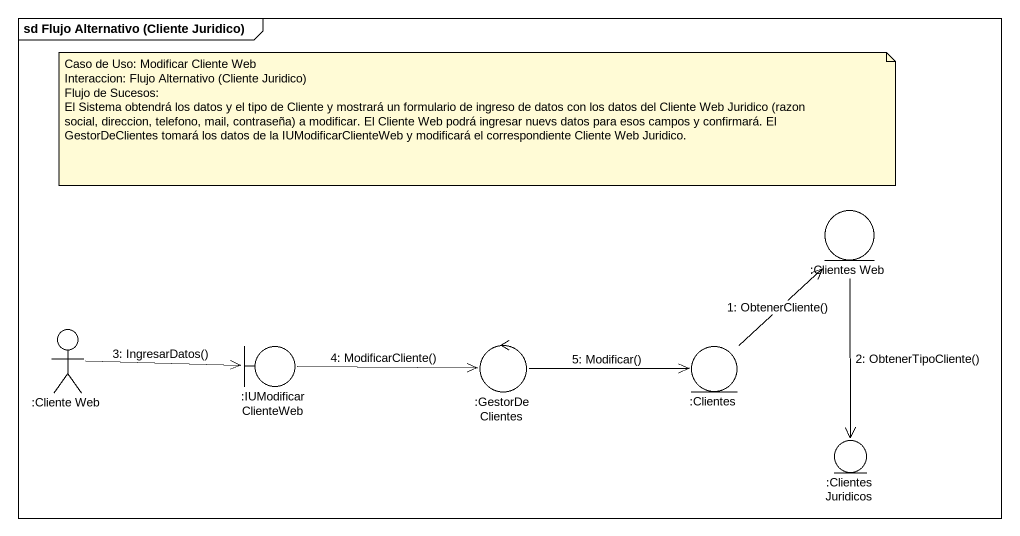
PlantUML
@startuml
mainframe sd Flujo Alternativo (Cliente Juridico)
entity ":Clientes Web" as Clientes_Web
actor ":Cliente Web" as Cliente_Web
boundary ":IUModificarClienteWeb" as IUModificarClienteWeb
control ":GestorDeClientes" as GestorDeClientes
entity ":Clientes" as Clientes
entity ":Clientes Juridicos" as Clientes_Juridicos
Clientes -up-> Clientes_Web : 1: ObtenerCliente()
Clientes_Web --> Clientes_Juridicos : 2: ObtenerTipoCliente()
Cliente_Web -right-> IUModificarClienteWeb : 3: IngresarDatos()
IUModificarClienteWeb -right-> GestorDeClientes : 4: ModificarCliente()
GestorDeClientes -right-> Clientes : 5: Modificar()
note as N1
  Caso de Uso: Modificar Cliente Web
  Interaccion: Flujo Alternativo (Cliente Juridico)
  Flujo de Sucesos:
  El Sistema obtendrá los datos y el tipo de Cliente y mostrará un formulario de ingreso de datos con los datos del Cliente Web Juridico (razon social, direccion, telefono, mail, contraseña) a modificar. El Cliente Web podrá ingresar nuevs datos para esos campos y confirmará. El GestorDeClientes tomará los datos de la IUModificarClienteWeb y modificará el correspondiente Cliente Web Juridico.
end note
@enduml
